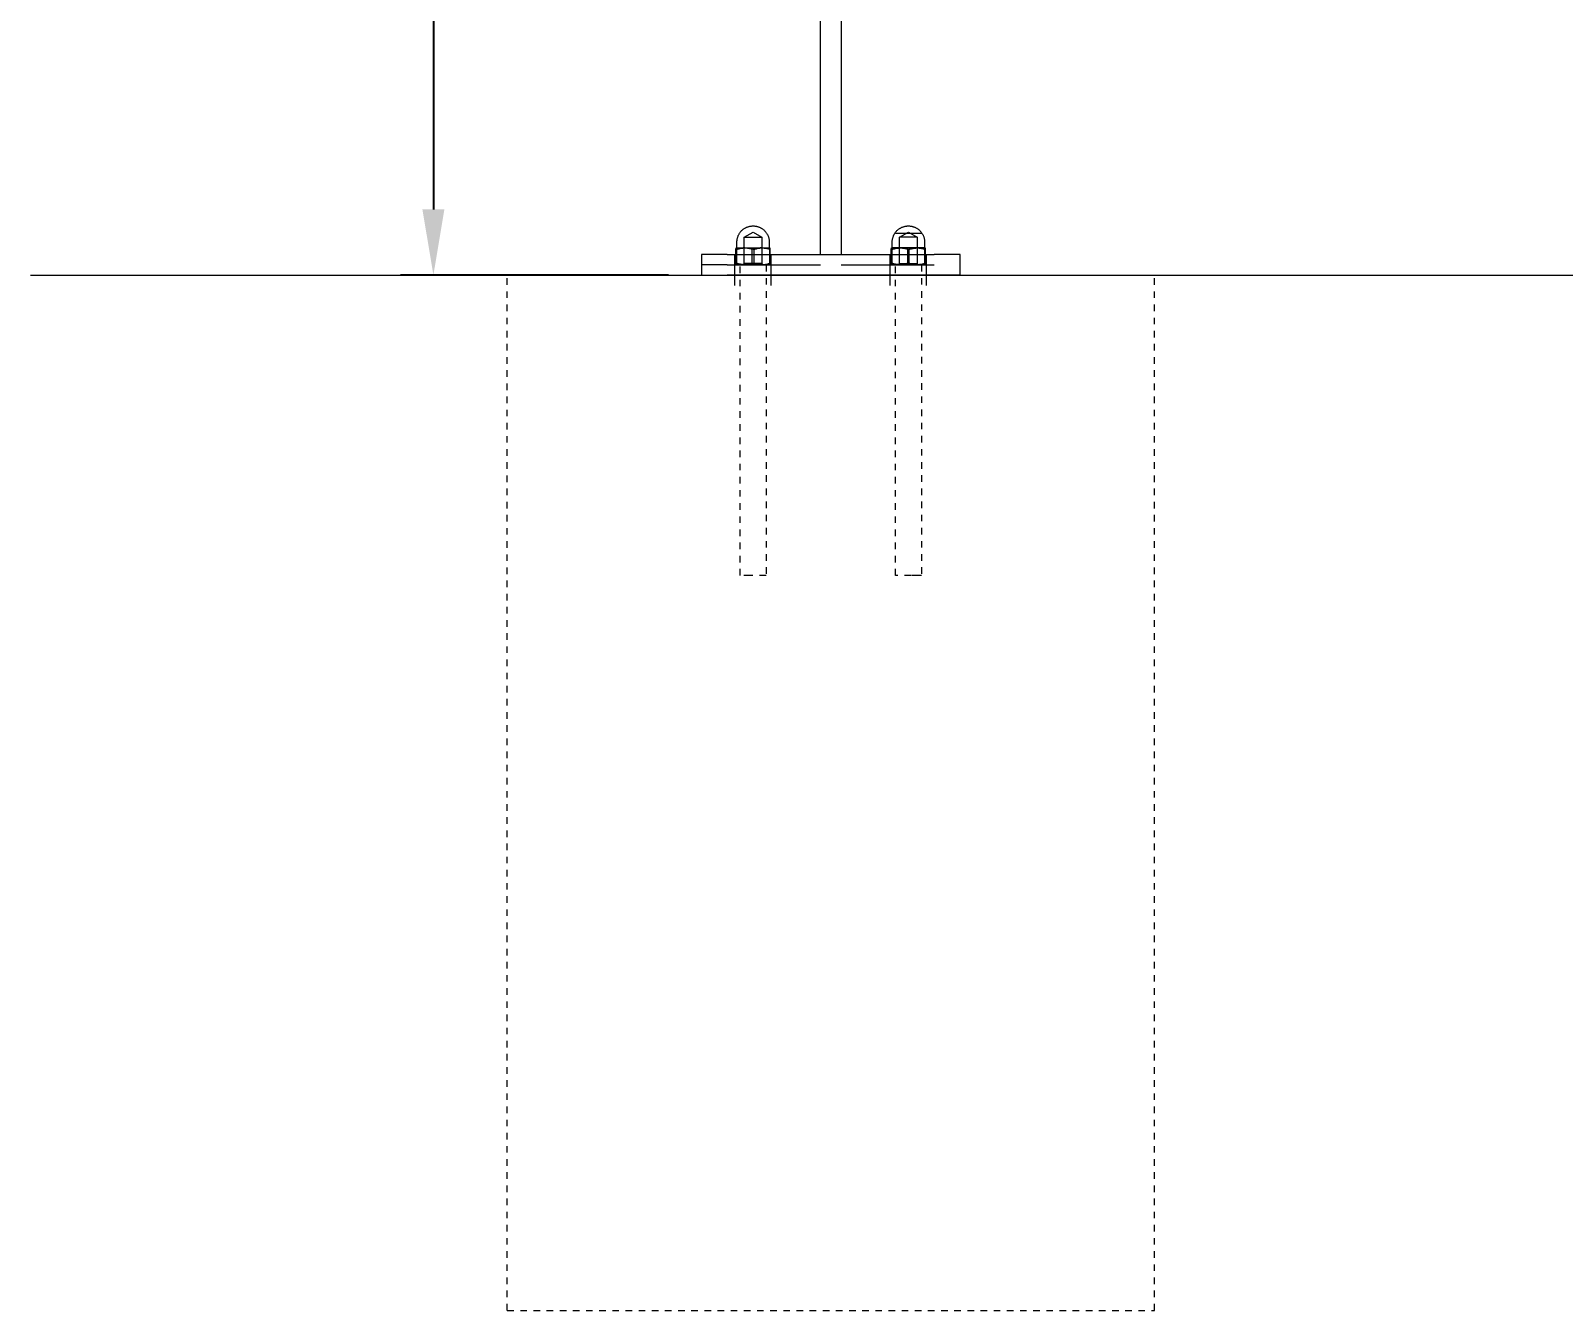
# Model space of a CAD drawing. Header units: inches. Extents: x -2 to 171, y -5 to 121.
# Drawn here: x -2.22 to 21.09, y 82.07 to 101.54 of the extents above; entities that cross this region are included whole.
import ezdxf

# ---------------------------------------------------------------- set-up
doc = ezdxf.new("R2010")
doc.units = ezdxf.units.IN
doc.linetypes.add('HIDDEN', pattern=[1.905, 1.27, -0.635])
for name, color, linetype, lineweight in [('ZANO_R', 7, 'Continuous', 0), ('ZANO_R_przerywana', 250, 'HIDDEN', 0), ('ZANO_W', 1, 'Continuous', 0)]:
    doc.layers.add(name, color=color, linetype=linetype, lineweight=lineweight)
doc.styles.get("Standard").update_dxf_attribs({"font": 'arial.ttf'})
doc.dimstyles.new('amerykanie', dxfattribs={"dimtxt": 50, "dimasz": 50, "dimexe": 0.5, "dimexo": 0.5, "dimgap": 1, "dimtad": 1, "dimdec": 0, "dimzin": 0, "dimlunit": 5, "dimtxsty": 'Standard', "dimcen": 0.09, "dimclrd": 1, "dimclre": 1, "dimclrt": 1, "dimazin": 0, "dimtfac": 1, "dimtdec": 0, "dimtmove": 0, "dimatfit": 3, "dimfxl": 1, "dimtzin": 0, "dimarcsym": 1})

# ---------------------------------------------------------------- blocks, each defined once
blk = doc.blocks.new('*D362')
at = {"layer": 'ZANO_W', "color": 1, "lineweight": -2}
for p, q in [((9.884, 115.537), (3.407, 115.537)), ((3.907, 114.537), (3.907, 98.82)), ((7.482, 97.82), (3.407, 97.82))]:
    blk.add_line(p, q, dxfattribs=at)
at = {"layer": 'ZANO_W', "color": 1}
for points in [[(4.074, 114.537), (3.74, 114.537), (3.907, 115.537)], [(3.74, 98.82), (4.074, 98.82), (3.907, 97.82)]]:
    blk.add_solid(points, dxfattribs=at)
at = {"layer": 'ZANO_W', "color": 1, "insert": (2.567, 106.678), "char_height": 1.625, "attachment_point": 5, "rotation": 90}
blk.add_mtext('17 11/16', dxfattribs=at)

msp = doc.modelspace()

# ---------------------------------------------------------------- linework, layer by layer
at = {"layer": 'ZANO_R'}
for p, q in [((9.79307, 98.13516), (9.79307, 113.64698)), ((10.10804, 113.64698), (10.10804, 98.13516)), ((8.52697, 98.36398), (8.52854, 98.37223)), ((8.52854, 98.37223), (8.53039, 98.38043)), ((8.53039, 98.38043), (8.53251, 98.38856)), ((8.53251, 98.38856), (8.53492, 98.39661)), ((8.53492, 98.39661), (8.5376, 98.40457)), ((8.5376, 98.40457), (8.54055, 98.41244)), ((8.54055, 98.41244), (8.54376, 98.4202)), ((8.54376, 98.4202), (8.54724, 98.42785)), ((8.54724, 98.42785), (8.55098, 98.43537)), ((8.55098, 98.43537), (8.55497, 98.44277)), ((8.55497, 98.44277), (8.55921, 98.45002)), ((8.55921, 98.45002), (8.5637, 98.45712)), ((8.5637, 98.45712), (8.56843, 98.46407)), ((8.56843, 98.46407), (8.57339, 98.47085)), ((8.57339, 98.47085), (8.57858, 98.47746)), ((8.57858, 98.47746), (8.58399, 98.48388)), ((8.58399, 98.48388), (8.58962, 98.49012)), ((8.58962, 98.49012), (8.59546, 98.49616)), ((8.59546, 98.49616), (8.6015, 98.502)), ((8.6015, 98.502), (8.60774, 98.50763)), ((8.60774, 98.50763), (8.61416, 98.51304)), ((8.61416, 98.51304), (8.62077, 98.51823)), ((8.62077, 98.51823), (8.62755, 98.5232)), ((8.62755, 98.5232), (8.6345, 98.52792)), ((8.6345, 98.52792), (8.6416, 98.53241)), ((8.63568, 98.395), (8.63559, 98.395)), ((8.63559, 98.395), (8.63559, 98.395)), ((8.63559, 98.395), (8.6356, 98.395)), ((8.63559, 97.99522), (8.63559, 98.395)), ((8.6356, 98.395), (8.63561, 98.395)), ((8.63561, 98.395), (8.63566, 98.395)), ((8.63566, 98.39504), (8.76945, 98.47543)), ((8.63566, 98.395), (8.63625, 98.395)), ((8.63625, 98.395), (8.63927, 98.395)), ((8.63927, 98.395), (8.65229, 98.395)), ((8.6416, 98.53241), (8.64885, 98.53665)), ((8.64885, 98.53665), (8.65625, 98.54065)), ((8.65229, 98.395), (8.69795, 98.395)), ((8.65625, 98.54065), (8.66377, 98.54438)), ((8.66377, 98.54438), (8.67142, 98.54786)), ((8.67142, 98.54786), (8.67918, 98.55108)), ((8.67918, 98.55108), (8.68705, 98.55402)), ((8.68705, 98.55402), (8.69501, 98.5567)), ((8.69501, 98.5567), (8.70307, 98.55911)), ((8.69795, 98.395), (8.90323, 98.395)), ((8.70307, 98.55911), (8.71119, 98.56124)), ((8.71119, 98.56124), (8.71939, 98.56309)), ((8.71939, 98.56309), (8.72764, 98.56465)), ((8.72764, 98.56465), (8.73595, 98.56594)), ((8.73595, 98.56594), (8.74429, 98.56694)), ((8.74429, 98.56694), (8.75266, 98.56766)), ((8.75266, 98.56766), (8.76105, 98.56809)), ((8.76105, 98.56809), (8.76945, 98.56823)), ((8.76945, 98.56823), (8.77785, 98.56809)), ((8.76945, 98.47543), (8.90325, 98.39504)), ((8.77785, 98.56809), (8.78624, 98.56766)), ((8.78624, 98.56766), (8.79462, 98.56694)), ((8.79462, 98.56694), (8.80296, 98.56594)), ((8.80296, 98.56594), (8.81126, 98.56465)), ((8.81126, 98.56465), (8.81952, 98.56309)), ((8.81952, 98.56309), (8.82771, 98.56124)), ((8.82771, 98.56124), (8.83584, 98.55911)), ((8.83584, 98.55911), (8.84389, 98.5567)), ((8.84389, 98.5567), (8.85185, 98.55402)), ((8.85185, 98.55402), (8.85972, 98.55108)), ((8.85972, 98.55108), (8.86748, 98.54786)), ((8.86748, 98.54786), (8.87513, 98.54438)), ((8.87513, 98.54438), (8.88266, 98.54065)), ((8.88266, 98.54065), (8.89005, 98.53665)), ((8.89005, 98.53665), (8.8973, 98.53241)), ((8.8973, 98.53241), (8.90441, 98.52792)), ((8.90331, 98.395), (8.90331, 97.99522)), ((8.90441, 98.52792), (8.91135, 98.5232)), ((8.91135, 98.5232), (8.91813, 98.51823)), ((8.91813, 98.51823), (8.92474, 98.51304)), ((8.92474, 98.51304), (8.93117, 98.50763)), ((8.93117, 98.50763), (8.9374, 98.502)), ((8.9374, 98.502), (8.94345, 98.49616)), ((8.94345, 98.49616), (8.94928, 98.49012)), ((8.94928, 98.49012), (8.95491, 98.48388)), ((8.95491, 98.48388), (8.96033, 98.47746)), ((8.96033, 98.47746), (8.96552, 98.47085)), ((8.96552, 98.47085), (8.97048, 98.46407)), ((8.97048, 98.46407), (8.97521, 98.45712)), ((8.97521, 98.45712), (8.97969, 98.45002)), ((8.97969, 98.45002), (8.98394, 98.44277)), ((8.98394, 98.44277), (8.98793, 98.43537)), ((8.98793, 98.43537), (8.99167, 98.42785)), ((8.99167, 98.42785), (8.99514, 98.4202)), ((8.99514, 98.4202), (8.99836, 98.41244)), ((8.99836, 98.41244), (9.00131, 98.40457)), ((9.00131, 98.40457), (9.00399, 98.39661)), ((9.00399, 98.39661), (9.00639, 98.38856)), ((9.00639, 98.38856), (9.00852, 98.38043)), ((9.00852, 98.38043), (9.01037, 98.37223)), ((9.01037, 98.37223), (9.01194, 98.36398)), ((10.88917, 98.36398), (10.89074, 98.37223)), ((10.89074, 98.37223), (10.89259, 98.38043)), ((10.89259, 98.38043), (10.89472, 98.38856)), ((10.89472, 98.38856), (10.89712, 98.39661)), ((10.89712, 98.39661), (10.8998, 98.40457)), ((10.8998, 98.40457), (10.90275, 98.41244)), ((10.90275, 98.41244), (10.90597, 98.4202)), ((10.90597, 98.4202), (10.90944, 98.42785)), ((10.90944, 98.42785), (10.91318, 98.43537)), ((10.91318, 98.43537), (10.91717, 98.44277)), ((10.91717, 98.44277), (10.92142, 98.45002)), ((10.92142, 98.45002), (10.9259, 98.45712)), ((10.9259, 98.45712), (10.93063, 98.46407)), ((10.93063, 98.46407), (10.93559, 98.47085)), ((10.93489, 98.45689), (11.17111, 98.45689)), ((10.93559, 98.47085), (10.94078, 98.47746)), ((10.94078, 98.47746), (10.9462, 98.48388)), ((10.9462, 98.48388), (10.95183, 98.49012)), ((10.95183, 98.49012), (10.95766, 98.49616)), ((10.95766, 98.49616), (10.96371, 98.502)), ((10.96371, 98.502), (10.96994, 98.50763)), ((10.96994, 98.50763), (10.97637, 98.51304)), ((10.97637, 98.51304), (10.98298, 98.51823)), ((10.98298, 98.51823), (10.98976, 98.5232)), ((10.98976, 98.5232), (10.9967, 98.52792)), ((10.9967, 98.52792), (11.00381, 98.53241)), ((10.9978, 97.99522), (10.9978, 98.395)), ((10.99786, 98.39504), (11.13166, 98.47543)), ((11.20316, 98.395), (10.99788, 98.395)), ((11.00381, 98.53241), (11.01106, 98.53665)), ((11.01106, 98.53665), (11.01845, 98.54065)), ((11.01845, 98.54065), (11.02598, 98.54438)), ((11.02598, 98.54438), (11.03363, 98.54786)), ((11.03363, 98.54786), (11.04139, 98.55108)), ((11.04139, 98.55108), (11.04926, 98.55402)), ((11.04926, 98.55402), (11.05722, 98.5567)), ((11.05722, 98.5567), (11.06527, 98.55911)), ((11.06527, 98.55911), (11.0734, 98.56124)), ((11.0734, 98.56124), (11.08159, 98.56309)), ((11.08159, 98.56309), (11.08985, 98.56465)), ((11.08985, 98.56465), (11.09815, 98.56594)), ((11.09815, 98.56594), (11.10649, 98.56694)), ((11.10649, 98.56694), (11.11487, 98.56766)), ((11.11487, 98.56766), (11.12326, 98.56809)), ((11.12326, 98.56809), (11.13166, 98.56823)), ((11.13166, 98.56823), (11.14006, 98.56809)), ((11.13166, 98.47543), (11.26545, 98.39504)), ((11.14006, 98.56809), (11.14845, 98.56766)), ((11.14845, 98.56766), (11.15682, 98.56694)), ((11.15682, 98.56694), (11.16516, 98.56594)), ((11.16516, 98.56594), (11.17347, 98.56465)), ((11.17111, 98.45689), (11.32843, 98.45689)), ((11.17347, 98.56465), (11.18172, 98.56309)), ((11.18172, 98.56309), (11.18992, 98.56124)), ((11.18992, 98.56124), (11.19804, 98.55911)), ((11.19804, 98.55911), (11.2061, 98.5567)), ((11.24882, 98.395), (11.20316, 98.395)), ((11.2061, 98.5567), (11.21406, 98.55402)), ((11.21406, 98.55402), (11.22193, 98.55108)), ((11.22193, 98.55108), (11.22969, 98.54786)), ((11.22969, 98.54786), (11.23734, 98.54438)), ((11.23734, 98.54438), (11.24486, 98.54065)), ((11.24486, 98.54065), (11.25226, 98.53665)), ((11.26184, 98.395), (11.24882, 98.395)), ((11.25226, 98.53665), (11.25951, 98.53241)), ((11.25951, 98.53241), (11.26661, 98.52792)), ((11.26486, 98.395), (11.26184, 98.395)), ((11.26545, 98.395), (11.26486, 98.395)), ((11.26543, 98.395), (11.26552, 98.395)), ((11.2655, 98.395), (11.26545, 98.395)), ((11.26551, 98.395), (11.2655, 98.395)), ((11.26552, 98.395), (11.26551, 98.395)), ((11.26552, 98.395), (11.26552, 98.395)), ((11.26552, 98.395), (11.26552, 97.99522)), ((11.26661, 98.52792), (11.27356, 98.5232)), ((11.27356, 98.5232), (11.28034, 98.51823)), ((11.28034, 98.51823), (11.28695, 98.51304)), ((11.28695, 98.51304), (11.29337, 98.50763)), ((11.29337, 98.50763), (11.29961, 98.502)), ((11.29961, 98.502), (11.30565, 98.49616)), ((11.30565, 98.49616), (11.31149, 98.49012)), ((11.31149, 98.49012), (11.31712, 98.48388)), ((11.31712, 98.48388), (11.32253, 98.47746)), ((11.32253, 98.47746), (11.32772, 98.47085)), ((11.32772, 98.47085), (11.33268, 98.46407)), ((11.33268, 98.46407), (11.33741, 98.45712)), ((11.33741, 98.45712), (11.3419, 98.45002)), ((11.3419, 98.45002), (11.34614, 98.44277)), ((11.34614, 98.44277), (11.35013, 98.43537)), ((11.35013, 98.43537), (11.35387, 98.42785)), ((11.35387, 98.42785), (11.35735, 98.4202)), ((11.35735, 98.4202), (11.36056, 98.41244)), ((11.36056, 98.41244), (11.36351, 98.40457)), ((11.36351, 98.40457), (11.36619, 98.39661)), ((11.36619, 98.39661), (11.3686, 98.38856)), ((11.3686, 98.38856), (11.37072, 98.38043)), ((11.37072, 98.38043), (11.37257, 98.37223)), ((11.37257, 98.37223), (11.37414, 98.36398)), ((8.50785, 98.21073), (8.51337, 98.23349)), ((8.51992, 98.21488), (8.50785, 98.21073)), ((8.50785, 98.00054), (8.50785, 98.21073)), ((8.51337, 98.23349), (8.51355, 98.23359)), ((8.51356, 98.23359), (8.51355, 98.23359)), ((8.51355, 98.23359), (8.51355, 98.23359)), ((8.51355, 98.23359), (8.51355, 98.23359)), ((8.51355, 98.23359), (8.5136, 98.23359)), ((8.5136, 98.23359), (8.51388, 98.23359)), ((8.51388, 98.23359), (8.51513, 98.23359)), ((8.51393, 98.23356), (8.51965, 98.21073)), ((8.51513, 98.23359), (8.52051, 98.23359)), ((8.51912, 98.23366), (8.51928, 98.23367)), ((8.51928, 98.23367), (8.51944, 98.2337)), ((8.51944, 98.2337), (8.5196, 98.23372)), ((8.5196, 98.23372), (8.51976, 98.23375)), ((8.51965, 98.21073), (8.53271, 98.21498)), ((8.51965, 98.00054), (8.51965, 98.21073)), ((8.51976, 98.23375), (8.51992, 98.23379)), ((8.51992, 98.23379), (8.52007, 98.23384)), ((8.53211, 98.21862), (8.51992, 98.21488)), ((8.52007, 98.23384), (8.52022, 98.23388)), ((8.52022, 98.23388), (8.52038, 98.23394)), ((8.52038, 98.23394), (8.52053, 98.234)), ((8.52051, 98.23359), (8.5429, 98.23359)), ((8.52053, 98.234), (8.52068, 98.23406)), ((8.52068, 98.23406), (8.52082, 98.23413)), ((8.52082, 98.23413), (8.52096, 98.23421)), ((8.52096, 98.23421), (8.52111, 98.23429)), ((8.52111, 98.23429), (8.52124, 98.23437)), ((8.52124, 98.23437), (8.52138, 98.23446)), ((8.52138, 98.23446), (8.52151, 98.23455)), ((8.52151, 98.23455), (8.52164, 98.23465)), ((8.52164, 98.23465), (8.52176, 98.23475)), ((8.52176, 98.23475), (8.52188, 98.23486)), ((8.52188, 98.23486), (8.522, 98.23497)), ((8.522, 98.23497), (8.52211, 98.23509)), ((8.52211, 98.23509), (8.52222, 98.23521)), ((8.52222, 98.23521), (8.52233, 98.23533)), ((8.52233, 98.23533), (8.52243, 98.23545)), ((8.52243, 98.23545), (8.52252, 98.23558)), ((8.52252, 98.23558), (8.52262, 98.23572)), ((8.52262, 98.23572), (8.5227, 98.23585)), ((8.5227, 98.23585), (8.52279, 98.23599)), ((8.52279, 98.23599), (8.52286, 98.23613)), ((8.52286, 98.23613), (8.52293, 98.23628)), ((8.52293, 98.23628), (8.523, 98.23643)), ((8.523, 98.23643), (8.52306, 98.23658)), ((8.52306, 98.23658), (8.52312, 98.23673)), ((8.52312, 98.23673), (8.52317, 98.23688)), ((8.52317, 98.23688), (8.52322, 98.23703)), ((8.52322, 98.23703), (8.52326, 98.23719)), ((8.52326, 98.23719), (8.52329, 98.23735)), ((8.52329, 98.23735), (8.52332, 98.23751)), ((8.52332, 98.23751), (8.52335, 98.23767)), ((8.52335, 98.23767), (8.52337, 98.23783)), ((8.52337, 98.23783), (8.52338, 98.23799)), ((8.52338, 98.23799), (8.52339, 98.23815)), ((8.52339, 98.32217), (8.52353, 98.33057)), ((8.52339, 98.23831), (8.52339, 98.32217)), ((8.52339, 98.23815), (8.52339, 98.23831)), ((8.52353, 98.33057), (8.52396, 98.33896)), ((8.52396, 98.33896), (8.52468, 98.34733)), ((8.52468, 98.34733), (8.52568, 98.35567)), ((8.52568, 98.35567), (8.52697, 98.36398)), ((8.54442, 98.22195), (8.53211, 98.21862)), ((8.53271, 98.21498), (8.5459, 98.2188)), ((8.5429, 98.23359), (8.62603, 98.23359)), ((8.55684, 98.22487), (8.54442, 98.22195)), ((8.5459, 98.2188), (8.5592, 98.2222)), ((8.56935, 98.22738), (8.55684, 98.22487)), ((8.5592, 98.2222), (8.57261, 98.22516)), ((8.58193, 98.22946), (8.56935, 98.22738)), ((8.57261, 98.22516), (8.5861, 98.22769)), ((8.59458, 98.23113), (8.58193, 98.22946)), ((8.5861, 98.22769), (8.59967, 98.22979)), ((8.60727, 98.23237), (8.59458, 98.23113)), ((8.59967, 98.22979), (8.6133, 98.23145)), ((8.62, 98.23319), (8.60727, 98.23237)), ((8.6133, 98.23145), (8.62698, 98.23267)), ((8.63275, 98.23359), (8.62, 98.23319)), ((8.62698, 98.23267), (8.64069, 98.23345)), ((8.6455, 98.23319), (8.63275, 98.23359)), ((8.63724, 98.23359), (8.88129, 98.23359)), ((8.64211, 98.23349), (8.6434, 98.23351)), ((8.65823, 98.23237), (8.6455, 98.23319)), ((8.65761, 98.23351), (8.67162, 98.23281)), ((8.67093, 98.23113), (8.65823, 98.23237)), ((8.68357, 98.22946), (8.67093, 98.23113)), ((8.67162, 98.23281), (8.68559, 98.23165)), ((8.69616, 98.22737), (8.68357, 98.22946)), ((8.68559, 98.23165), (8.69951, 98.23003)), ((8.70867, 98.22487), (8.69616, 98.22737)), ((8.69951, 98.23003), (8.71338, 98.22794)), ((8.72108, 98.22195), (8.70867, 98.22487)), ((8.71338, 98.22794), (8.72716, 98.2254)), ((8.7334, 98.21861), (8.72108, 98.22195)), ((8.72716, 98.2254), (8.74086, 98.22241)), ((8.74559, 98.21487), (8.7334, 98.21861)), ((8.74086, 98.22241), (8.75445, 98.21896)), ((8.75765, 98.21073), (8.74559, 98.21487)), ((8.75445, 98.21896), (8.76792, 98.21507)), ((8.77033, 98.21488), (8.75765, 98.21073)), ((8.75765, 98.00054), (8.75765, 98.21073)), ((8.76792, 98.21507), (8.78125, 98.21073)), ((8.78312, 98.21863), (8.77033, 98.21488)), ((8.78125, 98.21073), (8.79368, 98.21497)), ((8.78125, 98.21073), (8.78125, 98.00054)), ((8.79603, 98.22196), (8.78312, 98.21863)), ((8.79368, 98.21497), (8.80625, 98.21879)), ((8.80904, 98.22488), (8.79603, 98.22196)), ((8.80625, 98.21879), (8.81894, 98.22218)), ((8.82214, 98.22739), (8.80904, 98.22488)), ((8.81894, 98.22218), (8.83173, 98.22514)), ((8.83531, 98.22947), (8.82214, 98.22739)), ((8.83173, 98.22514), (8.84462, 98.22768)), ((8.84854, 98.23114), (8.83531, 98.22947)), ((8.84462, 98.22768), (8.85758, 98.22978)), ((8.86182, 98.23238), (8.84854, 98.23114)), ((8.85758, 98.22978), (8.87061, 98.23144)), ((8.87513, 98.2332), (8.86182, 98.23238)), ((8.87061, 98.23144), (8.88369, 98.23266)), ((8.88845, 98.23359), (8.87513, 98.2332)), ((8.88369, 98.23266), (8.8968, 98.23345)), ((8.90178, 98.2332), (8.88845, 98.23359)), ((8.89383, 98.23359), (9.02497, 98.23359)), ((8.89824, 98.23349), (8.8993, 98.23351)), ((8.91509, 98.23238), (8.90178, 98.2332)), ((8.91287, 98.23351), (8.92628, 98.23281)), ((8.92837, 98.23114), (8.91509, 98.23238)), ((8.92628, 98.23281), (8.93965, 98.23165)), ((8.9416, 98.22947), (8.92837, 98.23114)), ((8.93965, 98.23165), (8.95298, 98.23002)), ((8.95477, 98.22739), (8.9416, 98.22947)), ((8.95298, 98.23002), (8.96625, 98.22794)), ((8.96787, 98.22488), (8.95477, 98.22739)), ((8.96625, 98.22794), (8.97943, 98.2254)), ((8.98088, 98.22196), (8.96787, 98.22488)), ((8.97943, 98.2254), (8.99252, 98.2224)), ((8.99379, 98.21863), (8.98088, 98.22196)), ((8.99252, 98.2224), (9.00549, 98.21896)), ((9.00658, 98.21488), (8.99379, 98.21863)), ((9.00549, 98.21896), (9.01834, 98.21506)), ((9.01926, 98.21073), (9.00658, 98.21488)), ((9.01194, 98.36398), (9.01322, 98.35567)), ((9.01322, 98.35567), (9.01423, 98.34733)), ((9.01423, 98.34733), (9.01494, 98.33896)), ((9.01494, 98.33896), (9.01537, 98.33057)), ((9.01537, 98.33057), (9.01552, 98.32217)), ((9.01552, 98.32217), (9.01552, 98.23831)), ((9.01552, 98.23831), (9.01552, 98.23815)), ((9.01552, 98.23815), (9.01553, 98.23799)), ((9.01553, 98.23799), (9.01554, 98.23783)), ((9.01554, 98.23783), (9.01556, 98.23767)), ((9.01556, 98.23767), (9.01558, 98.23751)), ((9.01558, 98.23751), (9.01561, 98.23735)), ((9.01561, 98.23735), (9.01565, 98.23719)), ((9.01565, 98.23719), (9.01569, 98.23704)), ((9.01569, 98.23704), (9.01573, 98.23688)), ((9.01573, 98.23688), (9.01579, 98.23673)), ((9.01579, 98.23673), (9.01584, 98.23658)), ((9.01584, 98.23658), (9.0159, 98.23643)), ((9.0159, 98.23643), (9.01597, 98.23628)), ((9.01597, 98.23628), (9.01604, 98.23614)), ((9.01604, 98.23614), (9.01612, 98.236)), ((9.01612, 98.236), (9.0162, 98.23586)), ((9.0162, 98.23586), (9.01629, 98.23572)), ((9.01629, 98.23572), (9.01638, 98.23559)), ((9.01638, 98.23559), (9.01647, 98.23546)), ((9.01647, 98.23546), (9.01657, 98.23533)), ((9.01657, 98.23533), (9.01668, 98.23521)), ((9.01668, 98.23521), (9.01679, 98.23509)), ((9.01679, 98.23509), (9.0169, 98.23497)), ((9.0169, 98.23497), (9.01702, 98.23486)), ((9.01702, 98.23486), (9.01714, 98.23475)), ((9.01714, 98.23475), (9.01726, 98.23465)), ((9.01726, 98.23465), (9.01739, 98.23455)), ((9.01739, 98.23455), (9.01752, 98.23446)), ((9.01752, 98.23446), (9.01765, 98.23437)), ((9.01765, 98.23437), (9.01779, 98.23428)), ((9.01779, 98.23428), (9.01793, 98.2342)), ((9.01793, 98.2342), (9.01807, 98.23412)), ((9.01807, 98.23412), (9.01821, 98.23405)), ((9.01821, 98.23405), (9.01836, 98.23399)), ((9.01834, 98.21506), (9.03105, 98.21073)), ((9.01836, 98.23399), (9.01851, 98.23393)), ((9.01851, 98.23393), (9.01866, 98.23387)), ((9.01866, 98.23387), (9.01882, 98.23382)), ((9.01882, 98.23382), (9.01897, 98.23377)), ((9.01897, 98.23377), (9.01913, 98.23373)), ((9.01913, 98.23373), (9.01928, 98.2337)), ((9.02515, 98.23359), (9.01926, 98.21073)), ((9.01926, 98.21073), (9.01926, 98.00054)), ((9.01928, 98.2337), (9.01944, 98.23367)), ((9.01944, 98.23367), (9.0196, 98.23365)), ((9.0196, 98.23365), (9.01976, 98.23363)), ((9.01976, 98.23363), (9.01992, 98.23362)), ((9.01992, 98.23362), (9.02008, 98.23361)), ((9.03105, 98.21073), (9.02515, 98.23359)), ((9.03105, 98.00054), (9.03105, 98.21073)), ((10.87006, 98.21073), (10.87596, 98.23359)), ((10.88277, 98.21506), (10.87006, 98.21073)), ((10.87006, 98.00054), (10.87006, 98.21073)), ((10.87596, 98.23359), (10.88185, 98.21073)), ((11.00728, 98.23359), (10.87614, 98.23359)), ((10.88103, 98.23361), (10.88119, 98.23362)), ((10.88119, 98.23362), (10.88135, 98.23363)), ((10.88135, 98.23363), (10.88151, 98.23365)), ((10.88151, 98.23365), (10.88167, 98.23367)), ((10.88167, 98.23367), (10.88183, 98.2337)), ((10.88183, 98.2337), (10.88198, 98.23373)), ((10.88185, 98.21073), (10.89453, 98.21488)), ((10.88185, 98.21073), (10.88185, 98.00054)), ((10.88198, 98.23373), (10.88214, 98.23377)), ((10.88214, 98.23377), (10.88229, 98.23382)), ((10.88229, 98.23382), (10.88245, 98.23387)), ((10.88245, 98.23387), (10.8826, 98.23393)), ((10.8826, 98.23393), (10.88275, 98.23399)), ((10.88275, 98.23399), (10.8829, 98.23405)), ((10.89562, 98.21896), (10.88277, 98.21506)), ((10.8829, 98.23405), (10.88304, 98.23412)), ((10.88304, 98.23412), (10.88318, 98.2342)), ((10.88318, 98.2342), (10.88332, 98.23428)), ((10.88332, 98.23428), (10.88346, 98.23437)), ((10.88346, 98.23437), (10.88359, 98.23446)), ((10.88359, 98.23446), (10.88372, 98.23455)), ((10.88372, 98.23455), (10.88385, 98.23465)), ((10.88385, 98.23465), (10.88397, 98.23475)), ((10.88397, 98.23475), (10.88409, 98.23486)), ((10.88409, 98.23486), (10.88421, 98.23497)), ((10.88421, 98.23497), (10.88432, 98.23509)), ((10.88432, 98.23509), (10.88443, 98.23521)), ((10.88443, 98.23521), (10.88454, 98.23533)), ((10.88454, 98.23533), (10.88464, 98.23546)), ((10.88464, 98.23546), (10.88473, 98.23559)), ((10.88473, 98.23559), (10.88482, 98.23572)), ((10.88482, 98.23572), (10.88491, 98.23586)), ((10.88491, 98.23586), (10.88499, 98.236)), ((10.88499, 98.236), (10.88507, 98.23614)), ((10.88507, 98.23614), (10.88514, 98.23628)), ((10.88514, 98.23628), (10.88521, 98.23643)), ((10.88521, 98.23643), (10.88527, 98.23658)), ((10.88527, 98.23658), (10.88532, 98.23673)), ((10.88532, 98.23673), (10.88538, 98.23688)), ((10.88538, 98.23688), (10.88542, 98.23704)), ((10.88542, 98.23704), (10.88546, 98.23719)), ((10.88546, 98.23719), (10.8855, 98.23735)), ((10.8855, 98.23735), (10.88553, 98.23751)), ((10.88553, 98.23751), (10.88555, 98.23767)), ((10.88555, 98.23767), (10.88557, 98.23783)), ((10.88557, 98.23783), (10.88558, 98.23799)), ((10.88558, 98.23799), (10.88559, 98.23815)), ((10.88559, 98.32217), (10.88574, 98.33057)), ((10.88559, 98.23831), (10.88559, 98.32217)), ((10.88559, 98.23815), (10.88559, 98.23831)), ((10.88574, 98.33057), (10.88617, 98.33896)), ((10.88617, 98.33896), (10.88688, 98.34733)), ((10.88688, 98.34733), (10.88789, 98.35567)), ((10.88789, 98.35567), (10.88917, 98.36398)), ((10.89453, 98.21488), (10.90732, 98.21863)), ((10.90859, 98.2224), (10.89562, 98.21896)), ((10.90732, 98.21863), (10.92023, 98.22196)), ((10.92168, 98.2254), (10.90859, 98.2224)), ((10.92023, 98.22196), (10.93324, 98.22488)), ((10.93486, 98.22794), (10.92168, 98.2254)), ((10.93324, 98.22488), (10.94634, 98.22739)), ((10.94813, 98.23002), (10.93486, 98.22794)), ((10.94634, 98.22739), (10.95951, 98.22947)), ((10.96146, 98.23165), (10.94813, 98.23002)), ((10.95951, 98.22947), (10.97274, 98.23114)), ((10.97483, 98.23281), (10.96146, 98.23165)), ((10.97274, 98.23114), (10.98602, 98.23238)), ((10.98824, 98.23351), (10.97483, 98.23281)), ((10.98602, 98.23238), (10.99933, 98.2332)), ((10.99933, 98.2332), (11.01266, 98.23359)), ((11.00287, 98.23349), (11.00181, 98.23351)), ((11.01742, 98.23266), (11.00431, 98.23345)), ((11.01266, 98.23359), (11.02598, 98.2332)), ((11.0305, 98.23144), (11.01742, 98.23266)), ((11.26387, 98.23359), (11.01982, 98.23359)), ((11.02598, 98.2332), (11.03929, 98.23238)), ((11.04353, 98.22978), (11.0305, 98.23144)), ((11.03929, 98.23238), (11.05257, 98.23114)), ((11.05649, 98.22768), (11.04353, 98.22978)), ((11.05257, 98.23114), (11.0658, 98.22947)), ((11.06938, 98.22514), (11.05649, 98.22768)), ((11.0658, 98.22947), (11.07897, 98.22739)), ((11.08217, 98.22218), (11.06938, 98.22514)), ((11.07897, 98.22739), (11.09207, 98.22488)), ((11.09486, 98.21879), (11.08217, 98.22218)), ((11.09207, 98.22488), (11.10508, 98.22196)), ((11.10743, 98.21497), (11.09486, 98.21879)), ((11.10508, 98.22196), (11.11799, 98.21863)), ((11.11986, 98.21073), (11.10743, 98.21497)), ((11.11799, 98.21863), (11.13078, 98.21488)), ((11.13319, 98.21507), (11.11986, 98.21073)), ((11.11986, 98.21073), (11.11986, 98.00054)), ((11.13078, 98.21488), (11.14346, 98.21073)), ((11.14666, 98.21896), (11.13319, 98.21507)), ((11.14346, 98.21073), (11.15552, 98.21487)), ((11.14346, 98.00054), (11.14346, 98.21073)), ((11.16025, 98.22241), (11.14666, 98.21896)), ((11.15552, 98.21487), (11.16771, 98.21861)), ((11.17395, 98.2254), (11.16025, 98.22241)), ((11.16771, 98.21861), (11.18003, 98.22195)), ((11.18773, 98.22794), (11.17395, 98.2254)), ((11.18003, 98.22195), (11.19244, 98.22487)), ((11.2016, 98.23003), (11.18773, 98.22794)), ((11.19244, 98.22487), (11.20495, 98.22737)), ((11.21552, 98.23165), (11.2016, 98.23003)), ((11.20495, 98.22737), (11.21754, 98.22946)), ((11.22949, 98.23281), (11.21552, 98.23165)), ((11.21754, 98.22946), (11.23018, 98.23113)), ((11.2435, 98.23351), (11.22949, 98.23281)), ((11.23018, 98.23113), (11.24288, 98.23237)), ((11.24288, 98.23237), (11.25561, 98.23319)), ((11.25561, 98.23319), (11.26836, 98.23359)), ((11.259, 98.23349), (11.25771, 98.23351)), ((11.27413, 98.23267), (11.26042, 98.23345)), ((11.26836, 98.23359), (11.28111, 98.23319)), ((11.28781, 98.23145), (11.27413, 98.23267)), ((11.35821, 98.23359), (11.27508, 98.23359)), ((11.28111, 98.23319), (11.29384, 98.23237)), ((11.30144, 98.22979), (11.28781, 98.23145)), ((11.29384, 98.23237), (11.30653, 98.23113)), ((11.31501, 98.22769), (11.30144, 98.22979)), ((11.30653, 98.23113), (11.31918, 98.22946)), ((11.3285, 98.22516), (11.31501, 98.22769)), ((11.31918, 98.22946), (11.33176, 98.22738)), ((11.34191, 98.2222), (11.3285, 98.22516)), ((11.33176, 98.22738), (11.34427, 98.22487)), ((11.35521, 98.2188), (11.34191, 98.2222)), ((11.34427, 98.22487), (11.35669, 98.22195)), ((11.3684, 98.21498), (11.35521, 98.2188)), ((11.35669, 98.22195), (11.369, 98.21862)), ((11.3806, 98.23359), (11.35821, 98.23359)), ((11.38146, 98.21073), (11.3684, 98.21498)), ((11.369, 98.21862), (11.38119, 98.21488)), ((11.37414, 98.36398), (11.37543, 98.35567)), ((11.37543, 98.35567), (11.37643, 98.34733)), ((11.37643, 98.34733), (11.37715, 98.33896)), ((11.37715, 98.33896), (11.37758, 98.33057)), ((11.37758, 98.33057), (11.37772, 98.32217)), ((11.37772, 98.32217), (11.37772, 98.23831)), ((11.37772, 98.23831), (11.37772, 98.23815)), ((11.37772, 98.23815), (11.37773, 98.23799)), ((11.37773, 98.23799), (11.37774, 98.23783)), ((11.37774, 98.23783), (11.37776, 98.23767)), ((11.37776, 98.23767), (11.37779, 98.23751)), ((11.37779, 98.23751), (11.37782, 98.23735)), ((11.37782, 98.23735), (11.37785, 98.23719)), ((11.37785, 98.23719), (11.37789, 98.23703)), ((11.37789, 98.23703), (11.37794, 98.23688)), ((11.37794, 98.23688), (11.37799, 98.23673)), ((11.37799, 98.23673), (11.37805, 98.23658)), ((11.37805, 98.23658), (11.37811, 98.23643)), ((11.37811, 98.23643), (11.37818, 98.23628)), ((11.37818, 98.23628), (11.37825, 98.23613)), ((11.37825, 98.23613), (11.37832, 98.23599)), ((11.37832, 98.23599), (11.37841, 98.23585)), ((11.37841, 98.23585), (11.37849, 98.23572)), ((11.37849, 98.23572), (11.37859, 98.23558)), ((11.37859, 98.23558), (11.37868, 98.23545)), ((11.37868, 98.23545), (11.37878, 98.23533)), ((11.37878, 98.23533), (11.37889, 98.23521)), ((11.37889, 98.23521), (11.379, 98.23509)), ((11.379, 98.23509), (11.37911, 98.23497)), ((11.37911, 98.23497), (11.37923, 98.23486)), ((11.37923, 98.23486), (11.37935, 98.23475)), ((11.37935, 98.23475), (11.37947, 98.23465)), ((11.37947, 98.23465), (11.3796, 98.23455)), ((11.3796, 98.23455), (11.37973, 98.23446)), ((11.37973, 98.23446), (11.37987, 98.23437)), ((11.37987, 98.23437), (11.38, 98.23429)), ((11.38, 98.23429), (11.38015, 98.23421)), ((11.38015, 98.23421), (11.38029, 98.23413)), ((11.38029, 98.23413), (11.38043, 98.23406)), ((11.38043, 98.23406), (11.38058, 98.234)), ((11.38058, 98.234), (11.38073, 98.23394)), ((11.38598, 98.23359), (11.3806, 98.23359)), ((11.38073, 98.23394), (11.38089, 98.23388)), ((11.38089, 98.23388), (11.38104, 98.23384)), ((11.38104, 98.23384), (11.38119, 98.23379)), ((11.38119, 98.23379), (11.38135, 98.23375)), ((11.38119, 98.21488), (11.39326, 98.21073)), ((11.38129, 98.23373), (11.38141, 98.2337)), ((11.38135, 98.23375), (11.38151, 98.23372)), ((11.38141, 98.2337), (11.38153, 98.23368)), ((11.38718, 98.23356), (11.38146, 98.21073)), ((11.38146, 98.00054), (11.38146, 98.21073)), ((11.38151, 98.23372), (11.38167, 98.2337)), ((11.38167, 98.2337), (11.38183, 98.23367)), ((11.38183, 98.23367), (11.38199, 98.23366)), ((11.38723, 98.23359), (11.38598, 98.23359)), ((11.38751, 98.23359), (11.38723, 98.23359)), ((11.38756, 98.23359), (11.38751, 98.23359)), ((11.38755, 98.23359), (11.38756, 98.23359)), ((11.38756, 98.23359), (11.38756, 98.23359)), ((11.38756, 98.23359), (11.38756, 98.23359)), ((11.38756, 98.23359), (11.38774, 98.23349)), ((11.39326, 98.21073), (11.38774, 98.23349)), ((11.39326, 98.00054), (11.39326, 98.21073)), ((7.98205, 98.13516), (7.98205, 97.8202)), ((8.37575, 98.13516), (7.98205, 98.13516)), ((8.37575, 97.97768), (7.98205, 97.97768)), ((8.37575, 98.13516), (9.79307, 98.13516)), ((8.37575, 97.97768), (9.79307, 97.97768)), ((8.49386, 97.8202), (8.49386, 98.13516)), ((8.49386, 97.66272), (8.49386, 97.97768)), ((8.51338, 97.97778), (8.50785, 98.00054)), ((8.50785, 98.00054), (8.52058, 97.9962)), ((8.51355, 97.97768), (8.51337, 97.97778)), ((8.51393, 97.97768), (8.51421, 97.97768)), ((8.51965, 98.00054), (8.51413, 97.97778)), ((8.53409, 97.99592), (8.51965, 98.00054)), ((8.52058, 97.9962), (8.53344, 97.9923)), ((8.53344, 97.9923), (8.54644, 97.98885)), ((8.54867, 97.99179), (8.53409, 97.99592)), ((8.54644, 97.98885), (8.55954, 97.98585)), ((8.56339, 97.98817), (8.54867, 97.99179)), ((8.55954, 97.98585), (8.57275, 97.98331)), ((8.57823, 97.98505), (8.56339, 97.98817)), ((8.73, 97.97485), (8.57268, 97.97485)), ((8.57275, 97.98331), (8.58603, 97.98123)), ((8.59316, 97.98244), (8.57823, 97.98505)), ((8.58603, 97.98123), (8.59937, 97.9796)), ((8.60817, 97.98033), (8.59316, 97.98244)), ((8.59937, 97.9796), (8.61277, 97.97844)), ((8.62324, 97.97874), (8.60817, 97.98033)), ((8.61197, 97.97768), (8.61197, 97.97868)), ((8.6566, 97.97868), (8.61199, 97.97868)), ((8.61206, 97.97874), (8.63559, 97.99522)), ((8.61277, 97.97844), (8.62619, 97.97775)), ((8.63262, 97.97814), (8.62456, 97.97864)), ((8.62484, 97.97778), (8.62603, 97.97775)), ((8.64069, 97.97782), (8.63262, 97.97814)), ((8.69795, 97.99522), (8.63561, 97.99522)), ((8.63776, 97.97772), (8.65, 97.97828)), ((8.64442, 97.97773), (8.64212, 97.97778)), ((8.6434, 97.97775), (8.64212, 97.97778)), ((8.65, 97.97828), (8.66222, 97.97923)), ((8.68533, 97.97868), (8.65713, 97.97868)), ((8.67119, 97.97843), (8.65713, 97.97775)), ((8.65879, 97.97778), (8.65761, 97.97776)), ((8.66222, 97.97923), (8.6744, 97.98056)), ((8.68522, 97.97958), (8.67119, 97.97843)), ((8.6744, 97.98056), (8.68654, 97.98228)), ((8.6992, 97.9812), (8.68522, 97.97958)), ((8.92691, 97.97868), (8.68533, 97.97868)), ((8.68654, 97.98228), (8.69861, 97.98438)), ((8.90329, 97.99522), (8.69795, 97.99522)), ((8.69861, 97.98438), (8.71061, 97.98686)), ((8.71311, 97.98328), (8.6992, 97.9812)), ((8.71061, 97.98686), (8.72253, 97.98972)), ((8.72696, 97.98582), (8.71311, 97.98328)), ((8.72253, 97.98972), (8.73435, 97.99295)), ((8.74071, 97.98882), (8.72696, 97.98582)), ((8.96622, 97.97485), (8.73, 97.97485)), ((8.73435, 97.99295), (8.74606, 97.99656)), ((8.75435, 97.99228), (8.74071, 97.98882)), ((8.74606, 97.99656), (8.75765, 98.00054)), ((8.76787, 97.99618), (8.75435, 97.99228)), ((8.75765, 98.00054), (8.77138, 97.99607)), ((8.78125, 98.00054), (8.76787, 97.99618)), ((8.77138, 97.99607), (8.78526, 97.99207)), ((8.78125, 98.00054), (8.79347, 97.99641)), ((8.78526, 97.99207), (8.79926, 97.98856)), ((8.79347, 97.99641), (8.80581, 97.99267)), ((8.79926, 97.98856), (8.81337, 97.98552)), ((8.80581, 97.99267), (8.81826, 97.98933)), ((8.81337, 97.98552), (8.82758, 97.98298)), ((8.81826, 97.98933), (8.83081, 97.98638)), ((8.82758, 97.98298), (8.84187, 97.98092)), ((8.83081, 97.98638), (8.84345, 97.98384)), ((8.84187, 97.98092), (8.85622, 97.97935)), ((8.84345, 97.98384), (8.85616, 97.98169)), ((8.85616, 97.98169), (8.86894, 97.97995)), ((8.85622, 97.97935), (8.87062, 97.97828)), ((8.86894, 97.97995), (8.88177, 97.97862)), ((8.87062, 97.97828), (8.88504, 97.9777)), ((8.88011, 97.97778), (8.88129, 97.97776)), ((8.88177, 97.97868), (8.88505, 97.97868)), ((8.88246, 97.97857), (8.88962, 97.97812)), ((8.88962, 97.97812), (8.89679, 97.97782)), ((8.89226, 97.9777), (8.90664, 97.97829)), ((8.89448, 97.97773), (8.89679, 97.97778)), ((8.8987, 97.97768), (8.89667, 97.97768)), ((8.89681, 97.97768), (8.89667, 97.97768)), ((8.8993, 97.97768), (8.89825, 97.97768)), ((8.89825, 97.97768), (8.89894, 97.97768)), ((8.90331, 97.99522), (8.92684, 97.97874)), ((8.90664, 97.97829), (8.92099, 97.97938)), ((8.91287, 97.97768), (8.91588, 97.97768)), ((8.91409, 97.97778), (8.92736, 97.97852)), ((8.91434, 97.97768), (8.91415, 97.97768)), ((8.91566, 97.97874), (8.92173, 97.97927)), ((8.92099, 97.97938), (8.9353, 97.98095)), ((8.9269, 97.97871), (8.92692, 97.97869)), ((8.92693, 97.97868), (8.92693, 97.97768)), ((8.92736, 97.97852), (8.94059, 97.97972)), ((8.9353, 97.98095), (8.94954, 97.98301)), ((8.94059, 97.97972), (8.95378, 97.98136)), ((8.94954, 97.98301), (8.96371, 97.98556)), ((8.95378, 97.98136), (8.96691, 97.98345)), ((8.96371, 97.98556), (8.97778, 97.98859)), ((8.96691, 97.98345), (8.97996, 97.98599)), ((8.97778, 97.98859), (8.99174, 97.9921)), ((8.97996, 97.98599), (8.99291, 97.98897)), ((8.99174, 97.9921), (9.00557, 97.99608)), ((8.99291, 97.98897), (9.00575, 97.99239)), ((9.00557, 97.99608), (9.01926, 98.00054)), ((9.00575, 97.99239), (9.01847, 97.99625)), ((9.01847, 97.99625), (9.03105, 98.00054)), ((9.01926, 98.00054), (9.02498, 97.9777)), ((9.0247, 97.97768), (9.0248, 97.97768)), ((9.02569, 97.97768), (9.02534, 97.97768)), ((9.02553, 97.97778), (9.03105, 98.00054)), ((9.04504, 97.8202), (9.04504, 98.13516)), ((9.04504, 97.66272), (9.04504, 97.97768)), ((9.79307, 98.13516), (10.10804, 98.13516)), ((10.10804, 98.13516), (11.52536, 98.13516)), ((10.10804, 97.97768), (11.52536, 97.97768)), ((10.85607, 97.8202), (10.85607, 98.13516)), ((10.85607, 97.66272), (10.85607, 97.97768)), ((10.88264, 97.99625), (10.87006, 98.00054)), ((10.87577, 97.97771), (10.87006, 98.00054)), ((10.88185, 98.00054), (10.87613, 97.9777)), ((10.87641, 97.97768), (10.87631, 97.97768)), ((10.89531, 97.99616), (10.88185, 98.00054)), ((10.89536, 97.99239), (10.88264, 97.99625)), ((10.9089, 97.99224), (10.89531, 97.99616)), ((10.9082, 97.98897), (10.89536, 97.99239)), ((10.92115, 97.98599), (10.9082, 97.98897)), ((10.92261, 97.98877), (10.9089, 97.99224)), ((10.9342, 97.98345), (10.92115, 97.98599)), ((10.93643, 97.98576), (10.92261, 97.98877)), ((10.94733, 97.98136), (10.9342, 97.98345)), ((11.17111, 97.97485), (10.93484, 97.97485)), ((10.95035, 97.98322), (10.93643, 97.98576)), ((10.96052, 97.97972), (10.94733, 97.98136)), ((10.96434, 97.98114), (10.95035, 97.98322)), ((10.97375, 97.97852), (10.96052, 97.97972)), ((10.9784, 97.97954), (10.96434, 97.98114)), ((10.98702, 97.97778), (10.97375, 97.97852)), ((10.9742, 97.97868), (10.97418, 97.97868)), ((10.97418, 97.97868), (10.97418, 97.97868)), ((10.97418, 97.97868), (10.97418, 97.97868)), ((10.97418, 97.97868), (10.97418, 97.97868)), ((10.97418, 97.97868), (10.97419, 97.97868)), ((10.97418, 97.97768), (10.97418, 97.97868)), ((10.97419, 97.97869), (10.97421, 97.97871)), ((10.97419, 97.97868), (10.97428, 97.97868)), ((10.97427, 97.97874), (10.9978, 97.99522)), ((10.97428, 97.97868), (10.97476, 97.97868)), ((10.97476, 97.97868), (10.97691, 97.97868)), ((10.97691, 97.97868), (10.98544, 97.97868)), ((10.9925, 97.9784), (10.9784, 97.97954)), ((10.98676, 97.97864), (10.97938, 97.97927)), ((10.98701, 97.97768), (10.98523, 97.97768)), ((10.98677, 97.97868), (11.21578, 97.97868)), ((10.98824, 97.97768), (10.98677, 97.97768)), ((11.00663, 97.97773), (10.9925, 97.9784)), ((10.99782, 97.99522), (11.20316, 97.99522)), ((11.00181, 97.97768), (11.00286, 97.97768)), ((11.00286, 97.97768), (11.00217, 97.97768)), ((11.00241, 97.97768), (11.00444, 97.97768)), ((11.0043, 97.97768), (11.00444, 97.97768)), ((11.01149, 97.97812), (11.00432, 97.97782)), ((11.00885, 97.9777), (11.00432, 97.97778)), ((11.01865, 97.97857), (11.01149, 97.97812)), ((11.01934, 97.97868), (11.01606, 97.97868)), ((11.021, 97.97778), (11.01607, 97.9777)), ((11.03217, 97.97995), (11.01934, 97.97862)), ((11.03382, 97.97846), (11.01982, 97.97776)), ((11.04495, 97.98169), (11.03217, 97.97995)), ((11.04779, 97.97962), (11.03382, 97.97846)), ((11.05766, 97.98384), (11.04495, 97.98169)), ((11.06172, 97.98124), (11.04779, 97.97962)), ((11.0703, 97.98638), (11.05766, 97.98384)), ((11.07558, 97.98333), (11.06172, 97.98124)), ((11.08285, 97.98933), (11.0703, 97.98638)), ((11.08937, 97.98587), (11.07558, 97.98333)), ((11.0953, 97.99267), (11.08285, 97.98933)), ((11.10307, 97.98886), (11.08937, 97.98587)), ((11.10764, 97.99641), (11.0953, 97.99267)), ((11.11666, 97.99231), (11.10307, 97.98886)), ((11.11986, 98.00054), (11.10764, 97.99641)), ((11.13012, 97.9962), (11.11666, 97.99231)), ((11.11986, 98.00054), (11.13319, 97.9962)), ((11.14346, 98.00054), (11.13012, 97.9962)), ((11.13319, 97.9962), (11.14666, 97.99231)), ((11.15505, 97.99656), (11.14346, 98.00054)), ((11.14666, 97.99231), (11.16025, 97.98886)), ((11.16676, 97.99295), (11.15505, 97.99656)), ((11.16025, 97.98886), (11.17395, 97.98587)), ((11.17858, 97.98972), (11.16676, 97.99295)), ((11.28385, 97.97485), (11.17111, 97.97485)), ((11.17395, 97.98587), (11.18773, 97.98333)), ((11.1905, 97.98686), (11.17858, 97.98972)), ((11.18773, 97.98333), (11.2016, 97.98124)), ((11.2025, 97.98438), (11.1905, 97.98686)), ((11.2016, 97.98124), (11.21552, 97.97962)), ((11.21457, 97.98228), (11.2025, 97.98438)), ((11.20316, 97.99522), (11.2655, 97.99522)), ((11.22671, 97.98056), (11.21457, 97.98228)), ((11.21552, 97.97962), (11.22949, 97.97846)), ((11.21578, 97.97868), (11.24398, 97.97868)), ((11.23889, 97.97923), (11.22671, 97.98056)), ((11.22949, 97.97846), (11.2435, 97.97776)), ((11.25111, 97.97828), (11.23889, 97.97923)), ((11.24232, 97.97778), (11.24398, 97.97775)), ((11.24451, 97.97868), (11.28912, 97.97868)), ((11.26335, 97.97772), (11.25111, 97.97828)), ((11.25669, 97.97773), (11.25899, 97.97778)), ((11.25771, 97.97775), (11.25899, 97.97778)), ((11.26042, 97.97782), (11.26849, 97.97814)), ((11.26552, 97.99522), (11.28905, 97.97874)), ((11.26849, 97.97814), (11.27655, 97.97864)), ((11.27627, 97.97778), (11.27492, 97.97775)), ((11.28848, 97.97845), (11.27508, 97.97775)), ((11.27787, 97.97874), (11.29294, 97.98033)), ((11.31813, 97.97485), (11.28385, 97.97485)), ((11.30186, 97.97962), (11.28848, 97.97845)), ((11.28914, 97.97868), (11.28914, 97.97768)), ((11.29294, 97.98033), (11.30795, 97.98244)), ((11.31519, 97.98124), (11.30186, 97.97962)), ((11.30795, 97.98244), (11.32288, 97.98505)), ((11.32845, 97.98333), (11.31519, 97.98124)), ((11.32629, 97.97485), (11.31813, 97.97485)), ((11.32288, 97.98505), (11.33772, 97.98817)), ((11.32809, 97.97485), (11.32629, 97.97485)), ((11.32846, 97.97485), (11.32809, 97.97485)), ((11.34164, 97.98587), (11.32845, 97.98333)), ((11.32851, 97.97485), (11.32846, 97.97485)), ((11.32847, 97.97485), (11.3285, 97.97485)), ((11.3285, 97.97485), (11.32851, 97.97485)), ((11.32851, 97.97485), (11.32851, 97.97485)), ((11.33772, 97.98817), (11.35244, 97.99179)), ((11.35472, 97.98886), (11.34164, 97.98587)), ((11.35244, 97.99179), (11.36702, 97.99592)), ((11.3677, 97.99231), (11.35472, 97.98886)), ((11.36702, 97.99592), (11.38146, 98.00054)), ((11.38055, 97.9962), (11.3677, 97.99231)), ((11.39326, 98.00054), (11.38055, 97.9962)), ((11.38146, 98.00054), (11.38698, 97.97778)), ((11.38718, 97.97768), (11.3869, 97.97768)), ((11.3879, 97.97768), (11.38755, 97.97768)), ((11.38773, 97.97778), (11.39326, 98.00054)), ((11.40725, 97.8202), (11.40725, 98.13516)), ((11.40725, 97.66272), (11.40725, 97.97768)), ((11.91906, 98.13516), (11.52536, 98.13516)), ((11.91906, 97.8202), (11.91906, 98.13516)), ((-2.21823, 97.8202), (165.67254, 97.8202)), ((5.02929, 97.8202), (14.87182, 97.8202)), ((7.98205, 97.8202), (8.37575, 97.8202)), ((11.52536, 97.8202), (8.37575, 97.8202)), ((11.91906, 97.8202), (11.52536, 97.8202))]:
    msp.add_line(p, q, dxfattribs=at)
at = {"layer": 'ZANO_R_przerywana', "ltscale": 0.05}
for p, q in [((8.5726, 93.25044), (8.5726, 97.97485)), ((8.9663, 97.97485), (8.9663, 93.25044)), ((10.93481, 93.25044), (10.93481, 97.97485)), ((11.32851, 97.97485), (11.32851, 93.25044)), ((5.02929, 82.07217), (5.02929, 97.8202)), ((14.87182, 82.07217), (14.87182, 97.8202)), ((8.73, 93.25044), (8.57268, 93.25044)), ((8.96622, 93.25044), (8.73, 93.25044)), ((11.17111, 93.25044), (10.93484, 93.25044)), ((11.28385, 93.25044), (11.17111, 93.25044)), ((11.31813, 93.25044), (11.28385, 93.25044)), ((11.32629, 93.25044), (11.31813, 93.25044)), ((11.32809, 93.25044), (11.32629, 93.25044)), ((11.32846, 93.25044), (11.32809, 93.25044)), ((11.32851, 93.25044), (11.32846, 93.25044)), ((11.32847, 93.25044), (11.3285, 93.25044)), ((11.3285, 93.25044), (11.32851, 93.25044)), ((11.32851, 93.25044), (11.32851, 93.25044)), ((5.02929, 82.07217), (14.87182, 82.07217))]:
    msp.add_line(p, q, dxfattribs=at)

# ---------------------------------------------------------------- dimensions: what is measured, and where the dimension line sits
at = {"layer": 'ZANO_W'}
dim = msp.add_linear_dim(base=(3.90714, 97.8202), p1=(10.38363, 115.53674), p2=(7.98205, 97.8202), angle=90, dimstyle='amerykanie', override={"dimtxt": 1.625, "dimasz": 1, "dimgap": 0.5, "dimdec": 4, "dimaunit": 1, "dimadec": 1, "dimtdec": 4, "dimtmove": 1, "dimfrac": 2}, dxfattribs=at)
dim.commit()
dim.dimension.update_dxf_attribs({"geometry": '*D362', "text_midpoint": (2.56693, 106.67847)})

doc.saveas('drawing.dxf')
